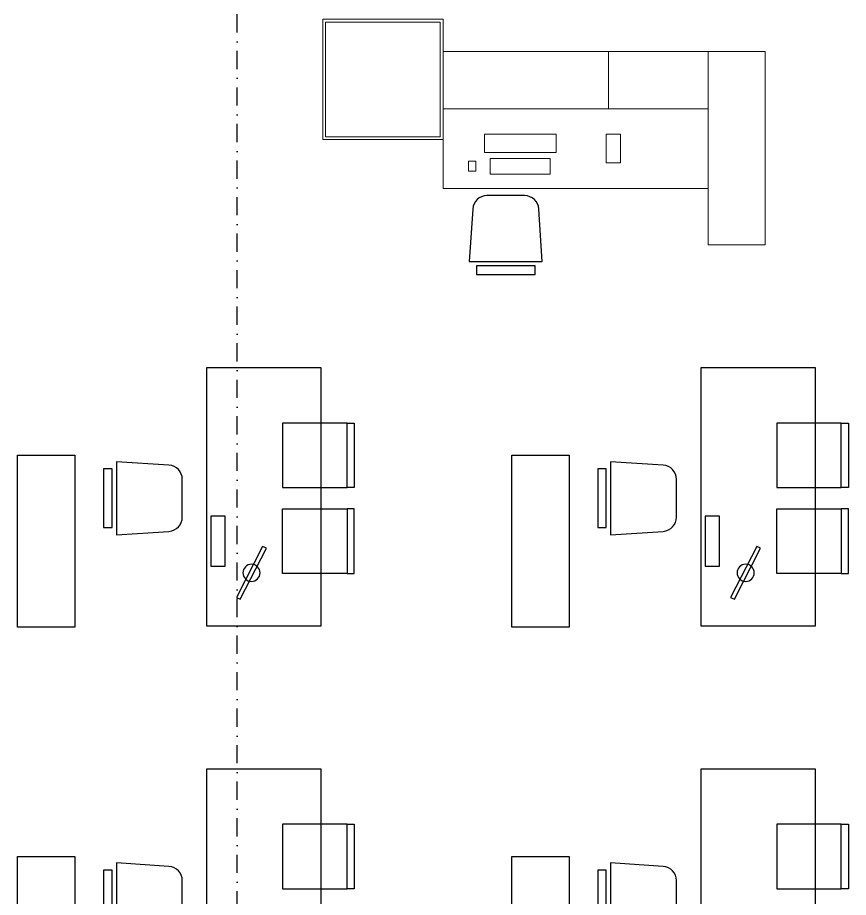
# Model space of a CAD drawing. Extents: x -3709 to 34975, y -230 to 8245.
# Drawn here: x 17386 to 17966, y 1882 to 2496 of the extents above; entities that cross this region are included whole.
import ezdxf

# ---------------------------------------------------------------- set-up
doc = ezdxf.new("R2010")
doc.units = 0
doc.linetypes.add('DASHDOT', pattern=[25.4, 12.7, -6.35, 0, -6.35])
doc.layers.get('0').update_dxf_attribs({"color": 9, "lineweight": 9})
for name, color, linetype, lineweight in [('01', 9, 'Continuous', 9), ('05', 9, 'Continuous', 9), ('14', 9, 'Continuous', 9), ('E-KABLO', 7, 'Continuous', 30)]:
    doc.layers.add(name, color=color, linetype=linetype, lineweight=lineweight)

# ---------------------------------------------------------------- blocks, each defined once
blk = doc.blocks.new('p-kolon-80x80-vw')
at = {"layer": '01'}
blk.add_lwpolyline([(-40, -40), (-40, 40), (40, 40), (40, -40)], close=True, dxfattribs=at)
blk = doc.blocks.new('m-çalışma dolap modül')
at = {"lineweight": -3, "ltscale": 0.5}
blk.add_lwpolyline([(0, 40), (120, 40), (120, 0), (0, 0)], close=True, dxfattribs=at)
blk = doc.blocks.new('m-vw-sandalye-02')
at = {"lineweight": -3, "ltscale": 0.5}
for points in [[(-22.5, 0), (-22.5, -5), (22.5, -5), (22.5, 0)], [(-22.5, -5), (22.5, -5), (22.5, -50), (-22.5, -50)]]:
    blk.add_lwpolyline(points, close=True, dxfattribs=at)
blk = doc.blocks.new('m-vw-sandalye')
at = {"lineweight": -3, "ltscale": 0.5}
blk.add_lwpolyline([(-20.5, 0), (20.5, 0), (20.5, -6), (-20.5, -6)], close=True, dxfattribs=at)
blk.add_lwpolyline([(-25.5, -9), (25.5, -9), (23.11, -45.65, -0.395265), (13.13, -55), (-13.13, -55, -0.395265), (-23.11, -45.65)], format="xyb", close=True, dxfattribs=at)
blk = doc.blocks.new('m-vw-çalışma-p-01')
at = {"lineweight": -3, "ltscale": 0.5}
for p, q in [((11.93, 179.03), (91.93, 179.03)), ((11.93, -0.97), (11.93, 179.03)), ((91.93, 179.03), (91.93, -0.97)), ((91.93, -0.97), (11.93, -0.97))]:
    blk.add_line(p, q, dxfattribs=at)
for points in [[(32.8, 159.16), (35.47, 160.53), (53.74, 124.95), (51.08, 123.58)], [(15, 137.5), (25, 137.5), (25, 102.5), (15, 102.5)]]:
    blk.add_lwpolyline(points, close=True, dxfattribs=at)
blk.add_circle((43.27, 142.05), 6, dxfattribs=at)
at = {"lineweight": -3, "ltscale": 0.5, "xscale": -1, "rotation": 270}
blk.add_blockref('m-vw-sandalye-02', (115, 120), dxfattribs=at)
at = {"lineweight": -3, "rotation": 90}
blk.add_blockref('m-vw-sandalye', (-60, 90), dxfattribs=at)
at = {"lineweight": -3, "ltscale": 0.5, "rotation": 270}
blk.add_blockref('m-vw-sandalye-02', (115, 60), dxfattribs=at)
blk = doc.blocks.new('m-vw-bilgisayar-2')
for points in [[(38, 60), (18, 60), (18, 70), (38, 70)], [(25, 25), (38, 25), (38, -25), (25, -25)], [(10, 21), (21, 21), (21, -21), (10, -21)], [(12, -31), (19, -31), (19, -36), (12, -36)]]:
    blk.add_lwpolyline(points, close=True)

msp = doc.modelspace()

# ---------------------------------------------------------------- linework, layer by layer
at = {"layer": '05'}
for p, q in [((17798.45, 2431.99), (17798.45, 2471.99)), ((17867.84, 2431.99), (17867.84, 2471.99)), ((17907.84, 2336.99), (17867.84, 2336.99))]:
    msp.add_line(p, q, dxfattribs=at)
msp.add_lwpolyline([(17907.84, 2336.99), (17907.84, 2471.99), (17682.84, 2471.99), (17682.84, 2431.99), (17867.84, 2431.99), (17867.84, 2336.99)], dxfattribs=at)
msp.add_lwpolyline([(17682.84, 2431.99), (17682.84, 2376.39), (17867.84, 2376.39), (17867.84, 2431.99)], close=True, dxfattribs=at)
at = {"layer": '14'}
msp.add_lwpolyline([(17598.84, 2494.5), (17682.84, 2494.5), (17682.84, 2410.5), (17598.84, 2410.5)], close=True, dxfattribs=at)
at = {"layer": 'E-KABLO', "color": 6, "linetype": 'DASHDOT'}
msp.add_line((17539.23, 1822.23), (17539.23, 2716.17), dxfattribs=at)

# ---------------------------------------------------------------- block references
for p in [(17640.84, 2452.5), (17640.84, 2452.4)]:
    msp.add_blockref('p-kolon-80x80-vw', p)
at = {"layer": '05', "xscale": -1, "rotation": 270}
msp.add_blockref('m-vw-bilgisayar-2', (17736.72, 2376.39), dxfattribs=at)
at = {"layer": '05', "lineweight": -3, "xscale": -1, "rotation": 180}
for name, p in [('m-vw-sandalye', (17726.65, 2316.39)), ('m-vw-çalışma-p-01', (17505.84, 2250.22)), ('m-vw-çalışma-p-01', (17850.84, 2250.22)), ('m-vw-çalışma-p-01', (17505.84, 1970.22)), ('m-vw-çalışma-p-01', (17850.84, 1970.22))]:
    msp.add_blockref(name, p, dxfattribs=at)
at = {"layer": '05', "lineweight": -3, "rotation": 90}
for p in [(17425.84, 2070.22), (17770.84, 2070.22), (17425.84, 1790.22), (17770.84, 1790.22)]:
    msp.add_blockref('m-çalışma dolap modül', p, dxfattribs=at)

doc.saveas('drawing.dxf')
